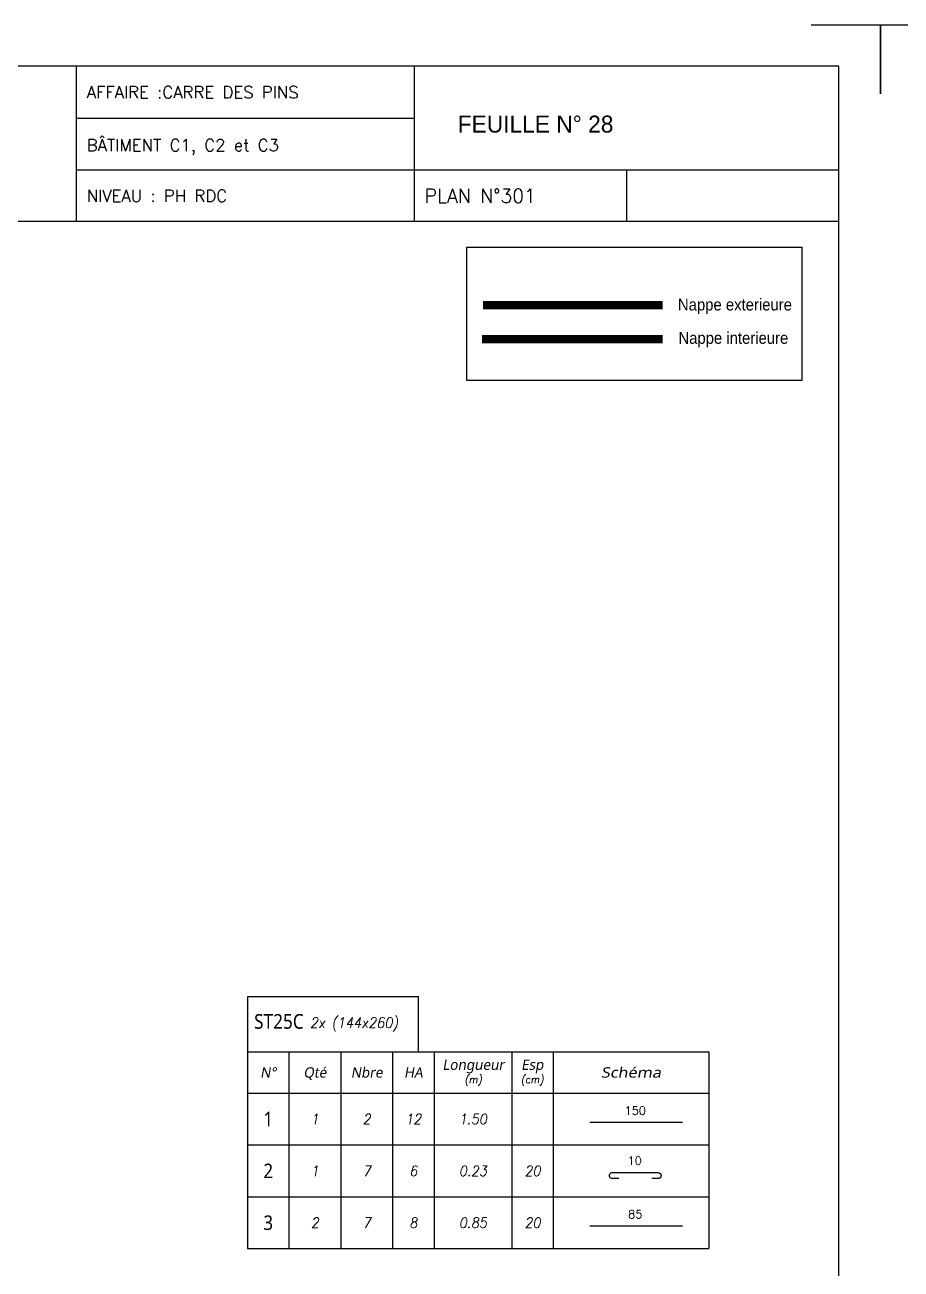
# Model space of a CAD drawing. Header units: metres. Extents: x -5618 to 118954, y -306 to 4637.
# Drawn here: x 20702 to 21124, y 993 to 1594 of the extents above; entities that cross this region are included whole.
import ezdxf
from ezdxf.enums import TextEntityAlignment as Align

# ---------------------------------------------------------------- set-up
doc = ezdxf.new("R2010")
doc.units = ezdxf.units.M
doc.linetypes.add('CACHE', pattern=[9.524999999999999, 6.35, -3.175])
for name, color, linetype in [('GO-CARTOUCHE', 7, 'Continuous'), ('GO-FER-HA', 140, 'Continuous'), ('GO-TEXTE-FER', 3, 'Continuous'), ('STR_TS', 22, 'Continuous')]:
    doc.layers.add(name, color=color, linetype=linetype)
doc.styles.add('schéma', font='simplex.shx')
doc.styles.add('Tableau', font='romans.shx', dxfattribs={"width": 0.9, "oblique": 10})
doc.styles.add('Tableau2', font='trebuc.TTF', dxfattribs={"width": 0.9, "oblique": 10})
doc.styles.add('TEXTEBA', font='ARIAL.TTF')

# ---------------------------------------------------------------- blocks, each defined once
blk = doc.blocks.new('Barre libre')
at = {"layer": 'GO-TEXTE-FER'}
for p, q in [((0, 0), (0, -1)), ((0, 0), (8.900000000000002, 0)), ((0.8000000000000007, 0), (0.8000000000000007, -1)), ((1.800000000000001, 0), (1.800000000000001, -1)), ((2.800000000000001, 0), (2.800000000000001, -1)), ((3.600000000000001, 0), (3.600000000000001, -1)), ((5.100000000000001, 0), (5.100000000000001, -1)), ((5.900000000000002, 0), (5.900000000000002, -1)), ((8.900000000000002, 0), (8.900000000000002, -1)), ((0, -1), (8.900000000000002, -1))]:
    blk.add_line(p, q, dxfattribs=at)
at = {"layer": 'GO-TEXTE-FER', "color": 1}
blk.add_line((6.602571662135945, -0.562752053263365), (8.393530367494153, -0.562752053263365), dxfattribs=at)
at = {"layer": 'GO-TEXTE-FER', "style": 'Tableau2', "width": 0.9}
blk.add_attdef('NUMERO', text='', height=0.28, dxfattribs=at).set_placement((0.4000000000000021, -0.5), align=Align.MIDDLE_CENTER)
at = {"layer": 'GO-TEXTE-FER', "style": 'Tableau', "oblique": 10, "width": 0.9}
for tag, p in [('QUANTITE', (1.300000000000001, -0.5)), ('NOMBRE', (2.300000000000001, -0.5)), ('NUANCE', (3.200000000000003, -0.5)), ('LONGUEUR', (4.350000000000001, -0.5)), ('ESPACEMENTS', (5.5, -0.5))]:
    blk.add_attdef(tag, text='', height=0.2, dxfattribs=at).set_placement(p, align=Align.MIDDLE_CENTER)
at = {"layer": 'GO-TEXTE-FER', "color": 1, "style": 'Tableau'}
blk.add_attdef('Longueur', text='', height=0.16, dxfattribs=at).set_placement((7.481415956780632, -0.3359449369562739), align=Align.MIDDLE_CENTER)
blk = doc.blocks.new('Désignation')
at = {"layer": 'GO-TEXTE-FER'}
for p, q in [((0, 0.7999999999999998), (8.900000000000002, 0.7999999999999998)), ((0, 0.7999999999999998), (0, 0)), ((0.8000000000000007, 0.7999999999999998), (0.8000000000000007, 0)), ((1.800000000000001, 0.7999999999999998), (1.800000000000001, 0)), ((2.800000000000001, 0.7999999999999998), (2.800000000000001, 0)), ((3.600000000000001, 0.7999999999999998), (3.600000000000001, 0)), ((5.100000000000001, 0.7999999999999998), (5.100000000000001, 0)), ((5.900000000000002, 0.7999999999999998), (5.900000000000002, 0)), ((8.900000000000002, 0.7999999999999998), (8.900000000000002, 0)), ((0, 0), (8.900000000000002, 0))]:
    blk.add_line(p, q, dxfattribs=at)
at = {"layer": 'GO-TEXTE-FER', "style": 'Tableau2', "oblique": 10}
for s, p in [('N°', (0.4000000000000004, 0.3999999999999995)), ('Qté', (1.300000000000001, 0.3999999999999995)), ('Nbre', (2.300000000000001, 0.3999999999999995)), ('HA', (3.200000000000001, 0.3999999999999995)), ('Longueur', (4.356051620639308, 0.5496028384462006)), ('Esp', (5.494334133658599, 0.5496028384462006))]:
    blk.add_text(s, height=0.2, dxfattribs=at).set_placement(p, align=Align.MIDDLE_CENTER)
at = {"layer": 'GO-TEXTE-FER', "style": 'Tableau2', "oblique": 10, "width": 1.2}
blk.add_text('Schéma', height=0.2, dxfattribs=at).set_placement((7.400000000000002, 0.3999999999999995), align=Align.MIDDLE_CENTER)
at = {"layer": 'GO-TEXTE-FER', "color": 7, "style": 'Tableau', "oblique": 10, "width": 0.9}
for s, p in [('(m)', (4.356051620639308, 0.2654942762949544)), ('(cm)', (5.494334133658599, 0.2654942762949544))]:
    blk.add_text(s, height=0.15, dxfattribs=at).set_placement(p, align=Align.MIDDLE_CENTER)
blk = doc.blocks.new('Epingle')
at = {"layer": 'GO-TEXTE-FER'}
for p, q in [((0, 0), (0, -1)), ((0, 0), (8.900000000000002, 0)), ((0.8000000000000007, 0), (0.8000000000000007, -1)), ((1.800000000000001, 0), (1.800000000000001, -1)), ((2.800000000000001, 0), (2.800000000000001, -1)), ((3.600000000000001, 0), (3.600000000000001, -1)), ((5.100000000000001, 0), (5.100000000000001, -1)), ((5.900000000000002, 0), (5.900000000000002, -1)), ((8.900000000000002, 0), (8.900000000000002, -1)), ((0, -1), (8.900000000000002, -1))]:
    blk.add_line(p, q, dxfattribs=at)
at = {"layer": 'GO-TEXTE-FER', "color": 1}
blk.add_lwpolyline([(7.162024682070724, -0.6500456031182402), (7.042024682075381, -0.6500456031182402, -1.000000000024277), (7.042024682075381, -0.5300456031228968), (7.922024682058217, -0.5300456031228968, -0.9999999999028927), (7.922024682058217, -0.6500456031182402), (7.802024682062866, -0.6500456031182402)], format="xyb", dxfattribs=at)
at = {"layer": 'GO-TEXTE-FER', "color": 1, "style": 'Tableau'}
blk.add_attdef('Longueur', text='', height=0.16, dxfattribs=at).set_placement((7.468958519916535, -0.303324706934113), align=Align.MIDDLE_CENTER)
at = {"layer": 'GO-TEXTE-FER', "style": 'Tableau2', "width": 0.9}
blk.add_attdef('NUMERO', text='', height=0.28, dxfattribs=at).set_placement((0.4000000000000021, -0.5), align=Align.MIDDLE_CENTER)
at = {"layer": 'GO-TEXTE-FER', "style": 'Tableau', "oblique": 10, "width": 0.9}
for tag, p in [('QUANTITE', (1.300000000000001, -0.5)), ('NOMBRE', (2.300000000000001, -0.5)), ('NUANCE', (3.200000000000003, -0.5)), ('LONGUEUR', (4.350000000000001, -0.5)), ('ESPACEMENTS', (5.5, -0.5))]:
    blk.add_attdef(tag, text='', height=0.2, dxfattribs=at).set_placement(p, align=Align.MIDDLE_CENTER)

msp = doc.modelspace()

# ---------------------------------------------------------------- linework, layer by layer
for p, q in [((20726.37597789468, 1573.712024415884), (20726.37597789468, 1498.770781172946)), ((20889.34593522014, 1573.739450376289), (20889.34593522014, 1498.770781172946)), ((20726.37597789491, 1548.714524415595), (20889.34593522037, 1548.714524415595)), ((20726.37597789491, 1523.717024415656), (20889.34593522037, 1523.717024415656)), ((20889.34593522014, 1523.744450376177), (21094.19818614866, 1523.744450376177)), ((20991.68243438565, 1523.744450376177), (20991.68243438565, 1498.770781172946))]:
    msp.add_line(p, q)
for points in [[(21080.86618614896, 1593.71002441544), (21114.1961861488, 1593.710024386103), (21114.1961861488, 1560.380024385912)], [(21114.19618611946, 1560.380024386261), (21114.1961861488, 1593.710024386103), (21147.52618614899, 1593.710024386103)], [(21094.19818614866, 1498.770781172946), (20144.29318614887, 1498.770781172946)]]:
    msp.add_lwpolyline(points)
msp.add_lwpolyline([(20144.29318614887, 1573.712024415884), (20144.29318614887, 913.778024415759), (21094.19818614866, 913.778024415759), (21094.19818614866, 1573.712024415884)], close=True)
at = {"layer": 'GO-TEXTE-FER'}
msp.add_lwpolyline([(20808.940535158, 1098.245208599918), (20891.440535158, 1098.245208599918), (20891.440535158, 1124.677196562946), (20808.940535158, 1124.677196562946)], close=True, dxfattribs=at)
at = {"layer": 'STR_TS', "color": 7}
msp.add_lwpolyline([(20914.69725078863, 1486.445730273484), (21076.24098830769, 1486.445730273484), (21076.24098830769, 1422.160350701324), (20914.69725078863, 1422.160350701324)], close=True, dxfattribs=at)
at = {"layer": 'STR_TS', "linetype": 'CACHE', "ltscale": 2, "const_width": 4}
msp.add_lwpolyline([(21009.11721288591, 1458.451324364585), (20922.55933177381, 1458.451324364585)], dxfattribs=at)
at = {"layer": 'STR_TS', "const_width": 4}
msp.add_lwpolyline([(21009.11721288591, 1441.996368096392), (20921.99785571258, 1441.996368096392)], dxfattribs=at)

# ---------------------------------------------------------------- block references
at = {"layer": 'GO-FER-HA', "xscale": 25, "yscale": 25, "zscale": 25}
msp.add_blockref('Désignation', (20808.940535158, 1078.245208599918), dxfattribs=at)
at = {"layer": 'GO-TEXTE-FER', "xscale": 25, "yscale": 25, "zscale": 25}
for name, p, values in [('Barre libre', (20808.940535158, 1078.245208599918), {'NUMERO': '1', 'QUANTITE': '1', 'NOMBRE': '2', 'NUANCE': '12', 'Longueur': '150', 'LONGUEUR': '1.50'}), ('Epingle', (20808.940535158, 1053.245208599918), {'NUMERO': '2', 'QUANTITE': '1', 'NOMBRE': '7', 'NUANCE': '6', 'Longueur': '10', 'LONGUEUR': '0.23', 'ESPACEMENTS': '20'}), ('Barre libre', (20808.940535158, 1028.245208599918), {'NUMERO': '3', 'QUANTITE': '2', 'NOMBRE': '7', 'NUANCE': '8', 'Longueur': '85', 'LONGUEUR': '0.85', 'ESPACEMENTS': '20'})]:
    msp.add_blockref(name, p, dxfattribs=at).add_auto_attribs(values)

# ---------------------------------------------------------------- texts
at = {"style": 'schéma'}
for s, height, p in [('AFFAIRE :CARRE DES PINS', 5.832750000000001, (20731.37547789506, 1558.29689941571)), ('BÂTIMENT C1, C2 et C3', 5.832750000000001, (20731.37547789529, 1532.743899386068)), ('NIVEAU : PH RDC', 5.832750000000001, (20731.37547789483, 1508.301899445517)), ('PLAN N°301', 6.665999999999999, (20894.34543522052, 1507.885274386074))]:
    msp.add_text(s, height=height, dxfattribs=at).set_placement(p)
at = {"linetype": 'ByBlock', "lineweight": -3, "ltscale": 4.5}
msp.add_text('FEUILLE N° 28', height=8.2, dxfattribs=at).set_placement((20910.34593522014, 1541.744450376177))
at = {"layer": 'GO-CARTOUCHE', "color": 2, "style": 'TEXTEBA', "width": 0.9}
for s, p in [('Nappe exterieure', (21044.05488282191, 1455.897458991665)), ('Nappe interieure', (21043.28646161979, 1439.806685332489))]:
    msp.add_text(s, height=5.702400000000001, dxfattribs=at).set_placement(p, align=Align.CENTER)
at = {"layer": 'GO-TEXTE-FER', "style": 'Tableau', "oblique": 10, "width": 0.9}
msp.add_text('2x (144x260)', height=5.056179772500054, dxfattribs=at).set_placement((20839.12046789613, 1109.734904919019))
at = {"layer": 'GO-TEXTE-FER', "style": 'Tableau2', "width": 0.9}
msp.add_attdef('ST25C', text='1', height=7.078651681500075, dxfattribs=at).set_placement((20824.07919603101, 1112.87700695211), align=Align.MIDDLE_CENTER)

doc.saveas('drawing.dxf')
